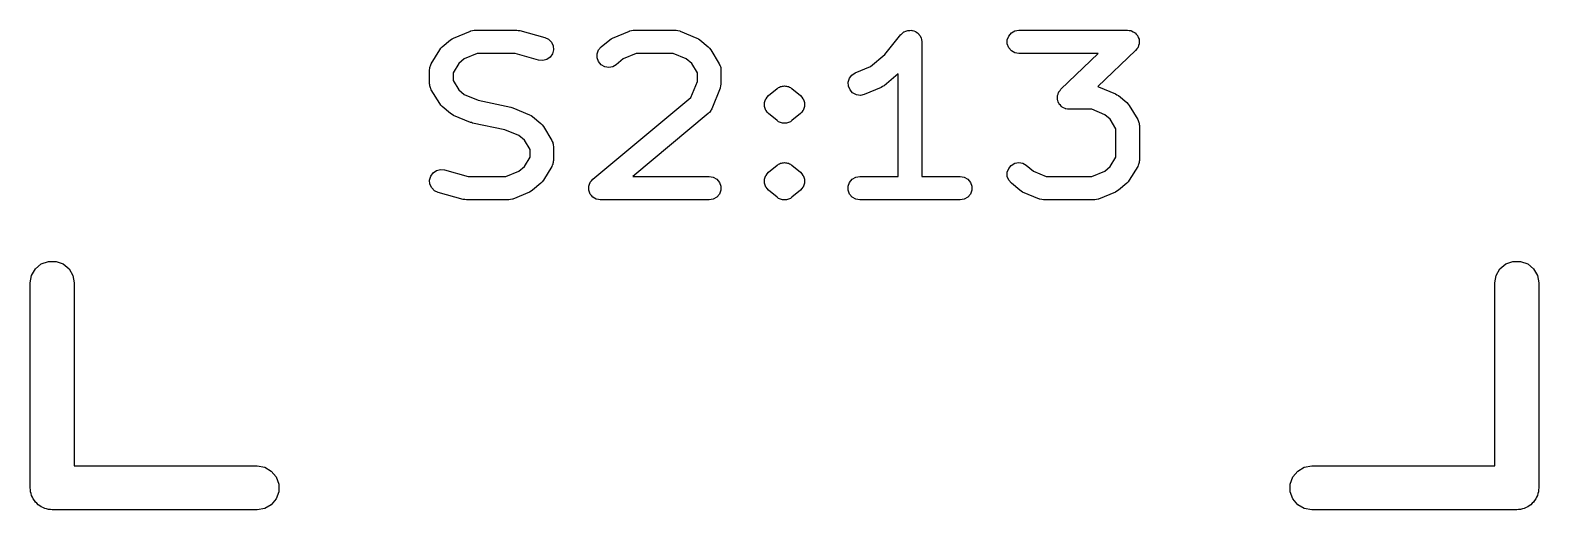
# Model space of a CAD drawing. Extents: x 15 to 276, y -105 to -15.
# Drawn here: x 262.46 to 275.54, y -66.54 to -62.38 of the extents above; entities that cross this region are included whole.
import ezdxf

# ---------------------------------------------------------------- set-up
doc = ezdxf.new("R2010")
doc.units = 0
doc.header["$MEASUREMENT"] = 0
doc.layers.add('BLACK', color=7, linetype='CONTINUOUS')

msp = doc.modelspace()

# ---------------------------------------------------------------- linework, layer by layer
at = {"layer": 'Black'}
for p, q in [((266.131, -62.4462), (266.276, -62.3857)), ((266.276, -62.3857), (266.278, -62.3852)), ((266.278, -62.3852), (266.28, -62.3841)), ((266.28, -62.3841), (266.295, -62.3814)), ((266.295, -62.3814), (266.31, -62.378)), ((266.31, -62.378), (266.313, -62.3783)), ((266.313, -62.3783), (266.315, -62.3779)), ((266.315, -62.3779), (266.678, -62.3779)), ((266.678, -62.3779), (266.691, -62.3803)), ((266.691, -62.3803), (266.705, -62.3816)), ((266.705, -62.3816), (266.923, -62.4421)), ((267.509, -62.4462), (267.655, -62.3857)), ((267.655, -62.3857), (267.657, -62.3852)), ((267.657, -62.3852), (267.659, -62.3841)), ((267.659, -62.3841), (267.674, -62.3814)), ((267.674, -62.3814), (267.689, -62.378)), ((267.689, -62.378), (267.691, -62.3783)), ((267.691, -62.3783), (267.694, -62.3779)), ((267.694, -62.3779), (268.057, -62.3779)), ((268.057, -62.3779), (268.059, -62.3783)), ((268.059, -62.3783), (268.061, -62.378)), ((268.061, -62.378), (268.076, -62.3814)), ((268.076, -62.3814), (268.091, -62.3841)), ((268.091, -62.3841), (268.093, -62.3852)), ((268.093, -62.3852), (268.096, -62.3857)), ((268.096, -62.3857), (268.241, -62.4462)), ((270.023, -62.4036), (270.036, -62.3927)), ((270.036, -62.3927), (270.037, -62.3923)), ((270.037, -62.3923), (270.038, -62.3915)), ((270.038, -62.3915), (270.053, -62.3859)), ((270.053, -62.3859), (270.069, -62.3799)), ((270.069, -62.3799), (270.07, -62.3799)), ((270.07, -62.3799), (270.071, -62.3795)), ((270.071, -62.3795), (270.087, -62.3795)), ((270.087, -62.3795), (270.104, -62.3791)), ((270.104, -62.3791), (270.105, -62.3795)), ((270.105, -62.3795), (270.106, -62.3795)), ((270.106, -62.3795), (270.122, -62.3851)), ((270.122, -62.3851), (270.137, -62.3904)), ((270.137, -62.3904), (270.138, -62.3911)), ((270.138, -62.3911), (270.139, -62.3915)), ((270.139, -62.3915), (270.152, -62.4021)), ((270.967, -62.4017), (270.997, -62.3841)), ((270.997, -62.3841), (271.032, -62.3779)), ((271.032, -62.3779), (271.975, -62.3779)), ((271.975, -62.3779), (271.99, -62.3804)), ((271.99, -62.3804), (272.004, -62.3821)), ((272.004, -62.3821), (272.007, -62.3835)), ((272.007, -62.3835), (272.01, -62.3841)), ((272.01, -62.3841), (272.023, -62.3913)), ((272.023, -62.3913), (272.036, -62.3977)), ((272.036, -62.3977), (272.038, -62.4001)), ((272.038, -62.4001), (272.041, -62.4017)), ((266.021, -62.5354), (266.032, -62.5224)), ((266.032, -62.5224), (266.105, -62.4619)), ((266.105, -62.4619), (266.118, -62.4544)), ((266.118, -62.4544), (266.131, -62.4462)), ((266.923, -62.4421), (266.954, -62.4573)), ((266.954, -62.4573), (266.979, -62.4825)), ((266.979, -62.4825), (266.994, -62.5146)), ((266.994, -62.5146), (266.997, -62.5498)), ((267.388, -62.5494), (267.411, -62.5224)), ((267.411, -62.5224), (267.484, -62.4619)), ((267.484, -62.4619), (267.497, -62.4544)), ((267.497, -62.4544), (267.509, -62.4462)), ((268.241, -62.4462), (268.254, -62.4544)), ((268.254, -62.4544), (268.267, -62.4619)), ((268.267, -62.4619), (268.339, -62.5224)), ((268.339, -62.5224), (268.35, -62.5354)), ((269.871, -62.5895), (270.009, -62.4161)), ((270.009, -62.4161), (270.01, -62.4153)), ((270.01, -62.4153), (270.011, -62.4142)), ((270.011, -62.4142), (270.023, -62.4036)), ((270.152, -62.4021), (270.165, -62.4124)), ((270.165, -62.4124), (270.165, -62.4134)), ((270.165, -62.4134), (270.166, -62.4142)), ((270.166, -62.4142), (270.175, -62.4285)), ((270.175, -62.4285), (270.183, -62.4426)), ((270.183, -62.4426), (270.183, -62.4437)), ((270.183, -62.4437), (270.184, -62.4448)), ((270.184, -62.4448), (270.187, -62.461)), ((270.187, -62.461), (270.19, -62.4771)), ((270.19, -62.4771), (270.19, -62.4783)), ((270.19, -62.4783), (270.19, -62.4795)), ((270.19, -62.4795), (270.19, -63.6479)), ((270.932, -62.4619), (270.944, -62.4287)), ((270.932, -62.4972), (270.932, -62.4619)), ((270.944, -62.5303), (270.932, -62.4972)), ((270.944, -62.4287), (270.967, -62.4017)), ((270.967, -62.5574), (270.944, -62.5303)), ((272.041, -62.4017), (272.05, -62.4128)), ((272.05, -62.4128), (272.06, -62.4233)), ((272.063, -62.5303), (272.054, -62.5414)), ((272.06, -62.4233), (272.061, -62.4263)), ((272.061, -62.4263), (272.063, -62.4287)), ((272.063, -62.4287), (272.068, -62.4423)), ((272.065, -62.5273), (272.063, -62.5303)), ((272.066, -62.5247), (272.065, -62.5273)), ((272.071, -62.5108), (272.066, -62.5247)), ((272.068, -62.4423), (272.074, -62.4556)), ((272.075, -62.4972), (272.071, -62.5108)), ((272.074, -62.4556), (272.074, -62.4588)), ((272.074, -62.4588), (272.075, -62.4619)), ((272.075, -62.4619), (272.075, -62.4764)), ((272.075, -62.4764), (272.076, -62.4908)), ((272.076, -62.4908), (272.075, -62.4939)), ((272.075, -62.4939), (272.075, -62.4972)), ((265.937, -62.6692), (266.01, -62.5482)), ((266.01, -62.5482), (266.021, -62.5354)), ((266.223, -62.6279), (266.175, -62.6675)), ((266.335, -62.5811), (266.223, -62.6279)), ((266.664, -62.5811), (266.335, -62.5811)), ((266.868, -62.6379), (266.664, -62.5811)), ((266.903, -62.6413), (266.868, -62.6379)), ((266.938, -62.6325), (266.903, -62.6413)), ((266.967, -62.6125), (266.938, -62.6325)), ((266.987, -62.5838), (266.967, -62.6125)), ((266.997, -62.5498), (266.987, -62.5838)), ((267.376, -62.5825), (267.388, -62.5494)), ((267.376, -62.6178), (267.376, -62.5825)), ((267.388, -62.651), (267.376, -62.6178)), ((267.41, -62.6781), (267.388, -62.651)), ((267.602, -62.6279), (267.541, -62.6785)), ((267.714, -62.5811), (267.602, -62.6279)), ((268.036, -62.5811), (267.714, -62.5811)), ((268.148, -62.6279), (268.036, -62.5811)), ((268.196, -62.6675), (268.148, -62.6279)), ((268.35, -62.5354), (268.361, -62.5482)), ((268.361, -62.5482), (268.434, -62.6692)), ((269.745, -62.694), (269.871, -62.5895)), ((270.997, -62.575), (270.967, -62.5574)), ((271.032, -62.5811), (270.997, -62.575)), ((271.721, -62.5811), (271.032, -62.5811)), ((271.397, -62.8898), (271.721, -62.5811)), ((272.045, -62.5531), (271.716, -62.8671)), ((272.054, -62.5414), (272.045, -62.5531)), ((265.923, -62.7214), (265.925, -62.7118)), ((265.923, -62.8424), (265.923, -62.7214)), ((265.925, -62.7021), (265.928, -62.6946)), ((265.925, -62.7118), (265.925, -62.7021)), ((265.928, -62.6946), (265.929, -62.6867)), ((265.929, -62.6867), (265.934, -62.6782)), ((265.934, -62.6782), (265.937, -62.6692)), ((266.175, -62.6675), (266.126, -62.7496)), ((266.126, -62.7496), (266.126, -62.8142)), ((267.441, -62.6958), (267.41, -62.6781)), ((267.476, -62.7021), (267.441, -62.6958)), ((267.51, -62.6961), (267.476, -62.7021)), ((267.541, -62.6785), (267.51, -62.6961)), ((268.245, -62.7496), (268.196, -62.6675)), ((268.245, -62.8228), (268.245, -62.7496)), ((268.434, -62.6692), (268.437, -62.6782)), ((268.437, -62.6782), (268.442, -62.6867)), ((268.442, -62.6867), (268.444, -62.6946)), ((268.444, -62.6946), (268.447, -62.7021)), ((268.447, -62.7021), (268.447, -62.7118)), ((268.447, -62.7118), (268.448, -62.7214)), ((268.448, -62.7214), (268.448, -62.8424)), ((269.563, -62.7957), (269.584, -62.7676)), ((269.584, -62.7676), (269.614, -62.7486)), ((269.614, -62.7486), (269.745, -62.694)), ((269.987, -62.7569), (269.863, -62.86)), ((269.987, -63.6479), (269.987, -62.7569)), ((265.925, -62.852), (265.923, -62.8424)), ((265.925, -62.8617), (265.925, -62.852)), ((265.928, -62.8692), (265.925, -62.8617)), ((265.929, -62.8771), (265.928, -62.8692)), ((265.934, -62.8856), (265.929, -62.8771)), ((265.937, -62.8947), (265.934, -62.8856)), ((266.01, -63.0156), (265.937, -62.8947)), ((266.126, -62.8142), (266.175, -62.8963)), ((266.175, -62.8963), (266.223, -62.9359)), ((268.189, -62.9622), (268.245, -62.8228)), ((268.441, -62.8801), (268.369, -63.0615)), ((268.442, -62.8785), (268.441, -62.8801)), ((268.445, -62.8613), (268.442, -62.8771)), ((268.442, -62.8771), (268.442, -62.8785)), ((268.448, -62.8456), (268.445, -62.8613)), ((268.448, -62.8424), (268.448, -62.844)), ((268.448, -62.844), (268.448, -62.8456)), ((268.862, -62.9458), (268.935, -62.8853)), ((268.935, -62.8853), (268.943, -62.8809)), ((268.943, -62.8809), (268.949, -62.8753)), ((268.949, -62.8753), (268.957, -62.8724)), ((268.957, -62.8724), (268.965, -62.868)), ((268.965, -62.8679), (268.966, -62.8677)), ((268.965, -62.868), (268.965, -62.8679)), ((268.966, -62.8677), (268.974, -62.8663)), ((268.974, -62.8663), (268.982, -62.8633)), ((268.982, -62.8633), (268.991, -62.8633)), ((268.991, -62.8633), (269, -62.8617)), ((269, -62.8617), (269, -62.8618)), ((269, -62.8618), (269, -62.8617)), ((269, -62.8617), (269.009, -62.8633)), ((269.009, -62.8633), (269.018, -62.8633)), ((269.018, -62.8633), (269.026, -62.8663)), ((269.026, -62.8663), (269.034, -62.8677)), ((269.034, -62.8677), (269.035, -62.8679)), ((269.035, -62.8679), (269.035, -62.868)), ((269.035, -62.868), (269.043, -62.8724)), ((269.043, -62.8724), (269.051, -62.8753)), ((269.051, -62.8753), (269.057, -62.8809)), ((269.057, -62.8809), (269.065, -62.8853)), ((269.065, -62.8853), (269.138, -62.9458)), ((269.552, -62.8293), (269.563, -62.7957)), ((269.554, -62.8646), (269.552, -62.8293)), ((269.568, -62.8971), (269.554, -62.8646)), ((269.591, -62.9231), (269.568, -62.8971)), ((269.623, -62.9393), (269.591, -62.9231)), ((269.837, -62.8757), (269.692, -62.9362)), ((269.85, -62.8675), (269.837, -62.8757)), ((269.863, -62.86), (269.85, -62.8675)), ((271.372, -62.9321), (271.376, -62.9182)), ((271.376, -62.9182), (271.378, -62.9156)), ((271.378, -62.9156), (271.379, -62.9125)), ((271.379, -62.9125), (271.389, -62.9014)), ((271.389, -62.9014), (271.397, -62.8898)), ((271.716, -62.8671), (271.72, -62.8679)), ((271.72, -62.8679), (271.722, -62.869)), ((271.722, -62.869), (271.724, -62.8695)), ((271.724, -62.8695), (271.869, -62.93)), ((266.021, -63.0284), (266.01, -63.0156)), ((266.032, -63.0414), (266.021, -63.0284)), ((266.105, -63.1019), (266.032, -63.0414)), ((266.223, -62.9359), (266.345, -62.9868)), ((266.345, -62.9868), (266.626, -63.0453)), ((266.626, -63.0453), (266.635, -63.0489)), ((266.635, -63.0489), (266.644, -63.051)), ((266.644, -63.051), (266.789, -63.1115)), ((267.338, -63.6715), (268.189, -62.9622)), ((268.827, -63.0058), (268.833, -62.9896)), ((268.827, -63.0062), (268.827, -63.0058)), ((268.827, -63.0065), (268.827, -63.0062)), ((268.827, -63.0238), (268.827, -63.0065)), ((268.827, -63.0411), (268.827, -63.0238)), ((268.827, -63.0414), (268.827, -63.0411)), ((268.827, -63.0418), (268.827, -63.0414)), ((268.833, -63.0581), (268.827, -63.0418)), ((268.833, -62.9896), (268.839, -62.9733)), ((268.839, -62.973), (268.84, -62.9727)), ((268.839, -62.9733), (268.839, -62.973)), ((268.84, -62.9727), (268.851, -62.9594)), ((268.851, -62.9594), (268.862, -62.9462)), ((268.862, -62.946), (268.862, -62.9458)), ((268.862, -62.9462), (268.862, -62.946)), ((269.138, -62.9458), (269.138, -62.946)), ((269.138, -62.946), (269.138, -62.9462)), ((269.138, -62.9462), (269.149, -62.9594)), ((269.149, -62.9594), (269.16, -62.9727)), ((269.16, -62.9727), (269.161, -62.973)), ((269.161, -62.973), (269.161, -62.9733)), ((269.161, -62.9733), (269.167, -62.9895)), ((269.167, -62.9895), (269.173, -63.0058)), ((269.173, -63.0418), (269.167, -63.058)), ((269.173, -63.0058), (269.173, -63.0062)), ((269.173, -63.0062), (269.173, -63.0065)), ((269.173, -63.0065), (269.173, -63.0238)), ((269.173, -63.0238), (269.173, -63.0411)), ((269.173, -63.0411), (269.173, -63.0414)), ((269.173, -63.0414), (269.173, -63.0418)), ((269.658, -62.9439), (269.623, -62.9393)), ((269.692, -62.9362), (269.658, -62.9439)), ((271.366, -62.952), (271.367, -62.9489)), ((271.367, -62.9665), (271.366, -62.952)), ((271.367, -62.9457), (271.372, -62.9321)), ((271.367, -62.9489), (271.367, -62.9457)), ((271.367, -62.981), (271.367, -62.9665)), ((271.368, -62.984), (271.367, -62.981)), ((271.369, -62.9872), (271.368, -62.984)), ((271.374, -63.0005), (271.369, -62.9872)), ((271.379, -63.0141), (271.374, -63.0005)), ((271.382, -63.0166), (271.379, -63.0141)), ((271.383, -63.0196), (271.382, -63.0166)), ((271.393, -63.0301), (271.383, -63.0196)), ((271.402, -63.0412), (271.393, -63.0301)), ((271.405, -63.0428), (271.402, -63.0412)), ((271.407, -63.0451), (271.405, -63.0428)), ((271.42, -63.0516), (271.407, -63.0451)), ((271.433, -63.0588), (271.42, -63.0516)), ((271.869, -62.93), (271.882, -62.9382)), ((271.882, -62.9382), (271.895, -62.9458)), ((271.895, -62.9458), (271.968, -63.0062)), ((271.968, -63.0062), (271.979, -63.0192)), ((271.979, -63.0192), (271.99, -63.032)), ((271.99, -63.032), (272.063, -63.153)), ((266.118, -63.1094), (266.105, -63.1019)), ((266.131, -63.1176), (266.118, -63.1094)), ((266.276, -63.1781), (266.131, -63.1176)), ((266.285, -63.1802), (266.276, -63.1781)), ((266.294, -63.1837), (266.285, -63.1802)), ((266.575, -63.2423), (266.294, -63.1837)), ((266.789, -63.1115), (266.802, -63.1196)), ((266.802, -63.1196), (266.815, -63.1272)), ((266.815, -63.1272), (266.888, -63.1877)), ((268.339, -63.1019), (267.684, -63.6479)), ((268.344, -63.0962), (268.339, -63.1019)), ((268.35, -63.0915), (268.344, -63.0962)), ((268.355, -63.0828), (268.35, -63.0915)), ((268.362, -63.0749), (268.355, -63.0828)), ((268.365, -63.0679), (268.362, -63.0749)), ((268.369, -63.0615), (268.365, -63.0679)), ((268.839, -63.0743), (268.833, -63.0581)), ((268.839, -63.0746), (268.839, -63.0743)), ((268.84, -63.0749), (268.839, -63.0746)), ((268.851, -63.0882), (268.84, -63.0749)), ((268.862, -63.1014), (268.851, -63.0882)), ((268.862, -63.1016), (268.862, -63.1014)), ((268.862, -63.1019), (268.862, -63.1016)), ((268.935, -63.1623), (268.862, -63.1019)), ((268.943, -63.1667), (268.935, -63.1623)), ((268.949, -63.1723), (268.943, -63.1667)), ((268.957, -63.1753), (268.949, -63.1723)), ((268.965, -63.1796), (268.957, -63.1753)), ((268.965, -63.1797), (268.965, -63.1796)), ((268.966, -63.1799), (268.965, -63.1797)), ((268.974, -63.1814), (268.966, -63.1799)), ((268.982, -63.1843), (268.974, -63.1814)), ((268.991, -63.1843), (268.982, -63.1843)), ((269, -63.1859), (268.991, -63.1843)), ((269.009, -63.1843), (269, -63.1859)), ((269, -63.1859), (269, -63.1858)), ((269, -63.1858), (269, -63.1859)), ((269.018, -63.1843), (269.009, -63.1843)), ((269.026, -63.1814), (269.018, -63.1843)), ((269.034, -63.1799), (269.026, -63.1814)), ((269.035, -63.1797), (269.034, -63.1799)), ((269.043, -63.1753), (269.035, -63.1796)), ((269.035, -63.1796), (269.035, -63.1797)), ((269.051, -63.1723), (269.043, -63.1753)), ((269.057, -63.1667), (269.051, -63.1723)), ((269.065, -63.1623), (269.057, -63.1667)), ((269.138, -63.1019), (269.065, -63.1623)), ((269.149, -63.0882), (269.138, -63.1014)), ((269.138, -63.1014), (269.138, -63.1016)), ((269.138, -63.1016), (269.138, -63.1019)), ((269.16, -63.0749), (269.149, -63.0882)), ((269.161, -63.0746), (269.16, -63.0749)), ((269.167, -63.058), (269.161, -63.0743)), ((269.161, -63.0743), (269.161, -63.0746)), ((271.436, -63.0594), (271.433, -63.0588)), ((271.439, -63.0608), (271.436, -63.0594)), ((271.453, -63.0624), (271.439, -63.0608)), ((271.467, -63.0649), (271.453, -63.0624)), ((271.665, -63.0649), (271.467, -63.0649)), ((271.777, -63.1117), (271.665, -63.0649)), ((271.825, -63.1513), (271.777, -63.1117)), ((271.874, -63.2334), (271.825, -63.1513)), ((272.063, -63.153), (272.066, -63.1621)), ((272.066, -63.1621), (272.071, -63.1705)), ((272.071, -63.1705), (272.072, -63.1784)), ((272.072, -63.1784), (272.075, -63.1859)), ((272.075, -63.1859), (272.075, -63.1956)), ((266.697, -63.2931), (266.575, -63.2423)), ((266.745, -63.3327), (266.697, -63.2931)), ((266.888, -63.1877), (266.899, -63.2006)), ((266.899, -63.2006), (266.91, -63.2134)), ((266.91, -63.2134), (266.983, -63.3344)), ((271.874, -63.4795), (271.874, -63.2334)), ((272.075, -63.1956), (272.077, -63.2052)), ((272.077, -63.2052), (272.077, -63.5076)), ((266.794, -63.4148), (266.745, -63.3327)), ((266.794, -63.4795), (266.794, -63.4148)), ((266.983, -63.3344), (266.986, -63.3435)), ((266.986, -63.3435), (266.991, -63.3519)), ((266.991, -63.3519), (266.992, -63.3598)), ((266.992, -63.3598), (266.995, -63.3673)), ((266.995, -63.3673), (266.995, -63.3771)), ((266.995, -63.3771), (266.997, -63.3867)), ((266.997, -63.3867), (266.997, -63.5076)), ((266.697, -63.6012), (266.745, -63.5615)), ((266.745, -63.5615), (266.794, -63.4795)), ((266.983, -63.5599), (266.91, -63.6808)), ((266.986, -63.5508), (266.983, -63.5599)), ((266.991, -63.5424), (266.986, -63.5508)), ((266.992, -63.5344), (266.991, -63.5424)), ((266.995, -63.5269), (266.992, -63.5344)), ((266.997, -63.5076), (266.995, -63.5172)), ((266.995, -63.5172), (266.995, -63.5269)), ((268.862, -63.611), (268.935, -63.5505)), ((268.935, -63.5505), (268.943, -63.5462)), ((268.943, -63.5462), (268.949, -63.5406)), ((268.949, -63.5406), (268.957, -63.5376)), ((268.957, -63.5376), (268.965, -63.5332)), ((268.965, -63.5332), (268.966, -63.533)), ((268.965, -63.5332), (268.965, -63.5332)), ((268.966, -63.533), (268.974, -63.5315)), ((268.974, -63.5315), (268.982, -63.5285)), ((268.982, -63.5285), (268.991, -63.5285)), ((268.991, -63.5285), (269, -63.527)), ((269, -63.527), (269, -63.527)), ((269, -63.527), (269, -63.527)), ((269, -63.527), (269.009, -63.5285)), ((269.009, -63.5285), (269.018, -63.5285)), ((269.018, -63.5285), (269.026, -63.5315)), ((269.026, -63.5315), (269.034, -63.533)), ((269.034, -63.533), (269.035, -63.5332)), ((269.035, -63.5332), (269.035, -63.5332)), ((269.035, -63.5332), (269.043, -63.5376)), ((269.043, -63.5376), (269.051, -63.5406)), ((269.051, -63.5406), (269.057, -63.5462)), ((269.057, -63.5462), (269.065, -63.5505)), ((269.065, -63.5505), (269.138, -63.611)), ((270.932, -63.6113), (270.944, -63.5781)), ((270.944, -63.5781), (270.966, -63.551)), ((270.966, -63.551), (270.997, -63.5332)), ((270.997, -63.5332), (271.032, -63.527)), ((271.032, -63.527), (271.066, -63.533)), ((271.066, -63.533), (271.097, -63.5505)), ((271.097, -63.5505), (271.158, -63.6012)), ((271.777, -63.6012), (271.825, -63.5615)), ((271.825, -63.5615), (271.874, -63.4795)), ((272.063, -63.5599), (271.99, -63.6808)), ((272.066, -63.5508), (272.063, -63.5599)), ((272.071, -63.5424), (272.066, -63.5508)), ((272.072, -63.5344), (272.071, -63.5424)), ((272.075, -63.5269), (272.072, -63.5344)), ((272.077, -63.5076), (272.075, -63.5172)), ((272.075, -63.5172), (272.075, -63.5269)), ((265.923, -63.6793), (265.933, -63.6453)), ((265.926, -63.7144), (265.923, -63.6793)), ((265.933, -63.6453), (265.953, -63.6166)), ((265.953, -63.6166), (265.982, -63.5966)), ((265.982, -63.5966), (266.017, -63.5878)), ((266.017, -63.5878), (266.052, -63.5912)), ((266.052, -63.5912), (266.256, -63.6479)), ((266.256, -63.6479), (266.585, -63.6479)), ((266.585, -63.6479), (266.697, -63.6012)), ((266.888, -63.7066), (266.815, -63.7671)), ((266.899, -63.6937), (266.888, -63.7066)), ((266.91, -63.6808), (266.899, -63.6937)), ((267.309, -63.7151), (267.315, -63.6987)), ((267.315, -63.6987), (267.316, -63.6986)), ((267.316, -63.6984), (267.327, -63.685)), ((267.316, -63.6986), (267.316, -63.6984)), ((267.327, -63.685), (267.338, -63.6717)), ((267.338, -63.6716), (267.338, -63.6715)), ((267.338, -63.6717), (267.338, -63.6716)), ((267.684, -63.6479), (268.347, -63.6479)), ((268.347, -63.6479), (268.382, -63.6541)), ((268.382, -63.6541), (268.412, -63.6717)), ((268.412, -63.6717), (268.435, -63.6987)), ((268.435, -63.6987), (268.447, -63.7319)), ((268.827, -63.6711), (268.833, -63.6548)), ((268.827, -63.6714), (268.827, -63.6711)), ((268.827, -63.6717), (268.827, -63.6714)), ((268.827, -63.6891), (268.827, -63.6717)), ((268.827, -63.7064), (268.827, -63.6891)), ((268.827, -63.7067), (268.827, -63.7064)), ((268.827, -63.707), (268.827, -63.7067)), ((268.833, -63.7234), (268.827, -63.707)), ((268.833, -63.6548), (268.839, -63.6385)), ((268.839, -63.6383), (268.84, -63.6379)), ((268.839, -63.6385), (268.839, -63.6383)), ((268.84, -63.6379), (268.851, -63.6247)), ((268.851, -63.6247), (268.862, -63.6114)), ((268.862, -63.6113), (268.862, -63.611)), ((268.862, -63.6114), (268.862, -63.6113)), ((269.138, -63.611), (269.138, -63.6113)), ((269.138, -63.6113), (269.138, -63.6114)), ((269.138, -63.6114), (269.149, -63.6247)), ((269.149, -63.6247), (269.16, -63.6379)), ((269.16, -63.6379), (269.161, -63.6383)), ((269.161, -63.6383), (269.161, -63.6385)), ((269.161, -63.6385), (269.167, -63.6548)), ((269.167, -63.6548), (269.173, -63.6711)), ((269.173, -63.707), (269.167, -63.7233)), ((269.173, -63.6711), (269.173, -63.6714)), ((269.173, -63.6714), (269.173, -63.6717)), ((269.173, -63.6717), (269.173, -63.689)), ((269.173, -63.689), (269.173, -63.7064)), ((269.173, -63.7064), (269.173, -63.7067)), ((269.173, -63.7067), (269.173, -63.707)), ((269.553, -63.7319), (269.565, -63.6987)), ((269.565, -63.6987), (269.588, -63.6717)), ((269.588, -63.6717), (269.618, -63.6541)), ((269.618, -63.6541), (269.653, -63.6479)), ((269.653, -63.6479), (269.987, -63.6479)), ((270.19, -63.6479), (270.524, -63.6479)), ((270.524, -63.6479), (270.559, -63.6541)), ((270.559, -63.6541), (270.589, -63.6717)), ((270.589, -63.6717), (270.612, -63.6987)), ((270.612, -63.6987), (270.624, -63.7319)), ((270.932, -63.6466), (270.932, -63.6113)), ((270.944, -63.6797), (270.932, -63.6466)), ((270.967, -63.7066), (270.944, -63.6797)), ((271.04, -63.7671), (270.967, -63.7066)), ((271.158, -63.6012), (271.27, -63.6479)), ((271.27, -63.6479), (271.665, -63.6479)), ((271.665, -63.6479), (271.777, -63.6012)), ((271.968, -63.7066), (271.895, -63.7671)), ((271.979, -63.6937), (271.968, -63.7066)), ((271.99, -63.6808), (271.979, -63.6937)), ((265.941, -63.7466), (265.926, -63.7144)), ((265.966, -63.7717), (265.941, -63.7466)), ((265.997, -63.7869), (265.966, -63.7717)), ((266.215, -63.8474), (265.997, -63.7869)), ((266.789, -63.7828), (266.644, -63.8433)), ((266.802, -63.7746), (266.789, -63.7828)), ((266.815, -63.7671), (266.802, -63.7746)), ((267.303, -63.7315), (267.309, -63.7151)), ((267.303, -63.7317), (267.303, -63.7315)), ((267.303, -63.7319), (267.303, -63.7317)), ((267.303, -63.7492), (267.303, -63.7319)), ((267.303, -63.7668), (267.303, -63.7492)), ((267.303, -63.767), (267.303, -63.7668)), ((267.303, -63.7672), (267.303, -63.767)), ((267.309, -63.7835), (267.303, -63.7672)), ((267.315, -63.8), (267.309, -63.7835)), ((267.315, -63.8002), (267.315, -63.8)), ((267.315, -63.8003), (267.315, -63.8002)), ((267.327, -63.8138), (267.315, -63.8003)), ((267.338, -63.8271), (267.327, -63.8138)), ((267.338, -63.8272), (267.338, -63.8271)), ((267.338, -63.8274), (267.338, -63.8272)), ((267.353, -63.8361), (267.338, -63.8274)), ((267.368, -63.8449), (267.353, -63.8361)), ((268.412, -63.8274), (268.382, -63.845)), ((268.435, -63.8003), (268.412, -63.8274)), ((268.447, -63.7672), (268.435, -63.8003)), ((268.447, -63.7319), (268.447, -63.7672)), ((268.839, -63.7395), (268.833, -63.7234)), ((268.839, -63.7398), (268.839, -63.7395)), ((268.84, -63.7401), (268.839, -63.7398)), ((268.851, -63.7534), (268.84, -63.7401)), ((268.862, -63.7667), (268.851, -63.7534)), ((268.862, -63.7668), (268.862, -63.7667)), ((268.862, -63.7671), (268.862, -63.7668)), ((268.935, -63.8276), (268.862, -63.7671)), ((268.943, -63.8319), (268.935, -63.8276)), ((268.949, -63.8375), (268.943, -63.8319)), ((268.957, -63.8405), (268.949, -63.8375)), ((269.051, -63.8375), (269.043, -63.8405)), ((269.057, -63.8319), (269.051, -63.8375)), ((269.065, -63.8276), (269.057, -63.8319)), ((269.138, -63.7671), (269.065, -63.8276)), ((269.149, -63.7534), (269.138, -63.7667)), ((269.138, -63.7667), (269.138, -63.7668)), ((269.138, -63.7668), (269.138, -63.7671)), ((269.16, -63.7401), (269.149, -63.7534)), ((269.161, -63.7398), (269.16, -63.7401)), ((269.167, -63.7233), (269.161, -63.7395)), ((269.161, -63.7395), (269.161, -63.7398)), ((269.553, -63.7672), (269.553, -63.7319)), ((269.565, -63.8003), (269.553, -63.7672)), ((269.588, -63.8274), (269.565, -63.8003)), ((269.618, -63.845), (269.588, -63.8274)), ((270.589, -63.8274), (270.559, -63.845)), ((270.612, -63.8003), (270.589, -63.8274)), ((270.624, -63.7672), (270.612, -63.8003)), ((270.624, -63.7319), (270.624, -63.7672)), ((271.053, -63.7746), (271.04, -63.7671)), ((271.065, -63.7828), (271.053, -63.7746)), ((271.211, -63.8433), (271.065, -63.7828)), ((271.869, -63.7828), (271.724, -63.8433)), ((271.882, -63.7746), (271.869, -63.7828)), ((271.895, -63.7671), (271.882, -63.7746)), ((266.229, -63.8487), (266.215, -63.8474)), ((266.242, -63.8511), (266.229, -63.8487)), ((266.605, -63.8511), (266.242, -63.8511)), ((266.607, -63.8507), (266.605, -63.8511)), ((266.61, -63.851), (266.607, -63.8507)), ((266.625, -63.8477), (266.61, -63.851)), ((266.64, -63.845), (266.625, -63.8477)), ((266.642, -63.8438), (266.64, -63.845)), ((266.644, -63.8433), (266.642, -63.8438)), ((267.369, -63.8449), (267.368, -63.8449)), ((267.369, -63.845), (267.369, -63.8449)), ((267.386, -63.8481), (267.369, -63.845)), ((267.403, -63.8511), (267.386, -63.8481)), ((268.347, -63.8511), (267.403, -63.8511)), ((267.403, -63.8511), (267.403, -63.8511)), ((267.403, -63.8511), (267.403, -63.8511)), ((268.382, -63.845), (268.347, -63.8511)), ((268.965, -63.8449), (268.957, -63.8405)), ((268.966, -63.8451), (268.965, -63.8449)), ((268.965, -63.8449), (268.965, -63.8449)), ((268.974, -63.8466), (268.966, -63.8451)), ((268.982, -63.8496), (268.974, -63.8466)), ((268.991, -63.8496), (268.982, -63.8496)), ((269, -63.8511), (268.991, -63.8496)), ((269.009, -63.8496), (269, -63.8511)), ((269, -63.8511), (269, -63.8511)), ((269, -63.8511), (269, -63.8511)), ((269.018, -63.8496), (269.009, -63.8496)), ((269.026, -63.8466), (269.018, -63.8496)), ((269.034, -63.8451), (269.026, -63.8466)), ((269.035, -63.8449), (269.034, -63.8451)), ((269.043, -63.8405), (269.035, -63.8449)), ((269.035, -63.8449), (269.035, -63.8449)), ((269.653, -63.8511), (269.618, -63.845)), ((270.524, -63.8511), (269.653, -63.8511)), ((270.559, -63.845), (270.524, -63.8511)), ((271.213, -63.8438), (271.211, -63.8433)), ((271.215, -63.845), (271.213, -63.8438)), ((271.23, -63.8477), (271.215, -63.845)), ((271.245, -63.851), (271.23, -63.8477)), ((271.247, -63.8507), (271.245, -63.851)), ((271.25, -63.8511), (271.247, -63.8507)), ((271.685, -63.8511), (271.25, -63.8511)), ((271.687, -63.8507), (271.685, -63.8511)), ((271.69, -63.851), (271.687, -63.8507)), ((271.705, -63.8477), (271.69, -63.851)), ((271.72, -63.845), (271.705, -63.8477)), ((271.722, -63.8438), (271.72, -63.845)), ((271.724, -63.8433), (271.722, -63.8438)), ((262.471, -64.5068), (262.504, -64.4495)), ((262.504, -64.4495), (262.555, -64.407)), ((262.555, -64.407), (262.617, -64.3844)), ((262.617, -64.3844), (262.683, -64.3844)), ((262.683, -64.3844), (262.745, -64.407)), ((262.745, -64.407), (262.796, -64.4495)), ((262.796, -64.4495), (262.829, -64.5068)), ((275.171, -64.5068), (275.204, -64.4495)), ((275.204, -64.4495), (275.255, -64.407)), ((275.255, -64.407), (275.317, -64.3844)), ((275.317, -64.3844), (275.383, -64.3844)), ((275.383, -64.3844), (275.445, -64.407)), ((275.445, -64.407), (275.496, -64.4495)), ((275.496, -64.4495), (275.529, -64.5068)), ((262.459, -64.572), (262.471, -64.5068)), ((262.459, -66.35), (262.459, -64.572)), ((262.829, -64.5068), (262.84, -64.572)), ((262.84, -64.572), (262.84, -66.1595)), ((275.159, -64.572), (275.171, -64.5068)), ((275.159, -66.1595), (275.159, -64.572)), ((275.529, -64.5068), (275.541, -64.572)), ((275.541, -64.572), (275.541, -66.35)), ((262.84, -66.1595), (264.428, -66.1595)), ((264.428, -66.1595), (264.493, -66.171)), ((264.493, -66.171), (264.55, -66.2041)), ((273.45, -66.2041), (273.507, -66.171)), ((273.507, -66.171), (273.572, -66.1595)), ((273.572, -66.1595), (275.159, -66.1595)), ((264.55, -66.2041), (264.593, -66.2548)), ((264.593, -66.2548), (264.616, -66.3169)), ((264.616, -66.3169), (264.616, -66.3831)), ((273.384, -66.3169), (273.407, -66.2548)), ((273.384, -66.3831), (273.384, -66.3169)), ((273.407, -66.2548), (273.45, -66.2041)), ((262.462, -66.3664), (262.459, -66.35)), ((262.462, -66.3831), (262.462, -66.3664)), ((262.468, -66.3987), (262.462, -66.3831)), ((262.471, -66.4152), (262.468, -66.3987)), ((262.479, -66.4296), (262.471, -66.4152)), ((262.485, -66.4453), (262.479, -66.4296)), ((262.496, -66.458), (262.485, -66.4453)), ((264.593, -66.4453), (264.55, -66.4959)), ((264.616, -66.3831), (264.593, -66.4453)), ((273.407, -66.4453), (273.384, -66.3831)), ((273.45, -66.4959), (273.407, -66.4453)), ((275.515, -66.4453), (275.504, -66.458)), ((275.521, -66.4296), (275.515, -66.4453)), ((275.529, -66.4152), (275.521, -66.4296)), ((275.532, -66.3987), (275.529, -66.4152)), ((275.538, -66.3831), (275.532, -66.3987)), ((275.541, -66.35), (275.538, -66.3664)), ((275.538, -66.3664), (275.538, -66.3831)), ((262.504, -66.4725), (262.496, -66.458)), ((262.517, -66.4832), (262.504, -66.4725)), ((262.528, -66.4959), (262.517, -66.4832)), ((262.542, -66.5043), (262.528, -66.4959)), ((262.555, -66.515), (262.542, -66.5043)), ((262.57, -66.5207), (262.555, -66.515)), ((262.585, -66.529), (262.57, -66.5207)), ((262.601, -66.5319), (262.585, -66.529)), ((262.617, -66.5376), (262.601, -66.5319)), ((262.634, -66.5376), (262.617, -66.5376)), ((262.65, -66.5405), (262.634, -66.5376)), ((264.428, -66.5405), (262.65, -66.5405)), ((264.493, -66.529), (264.428, -66.5405)), ((264.55, -66.4959), (264.493, -66.529)), ((273.507, -66.529), (273.45, -66.4959)), ((273.572, -66.5405), (273.507, -66.529)), ((275.35, -66.5405), (273.572, -66.5405)), ((275.366, -66.5376), (275.35, -66.5405)), ((275.383, -66.5376), (275.366, -66.5376)), ((275.399, -66.5319), (275.383, -66.5376)), ((275.415, -66.529), (275.399, -66.5319)), ((275.43, -66.5207), (275.415, -66.529)), ((275.445, -66.515), (275.43, -66.5207)), ((275.458, -66.5043), (275.445, -66.515)), ((275.472, -66.4959), (275.458, -66.5043)), ((275.483, -66.4832), (275.472, -66.4959)), ((275.496, -66.4725), (275.483, -66.4832)), ((275.504, -66.458), (275.496, -66.4725))]:
    msp.add_line(p, q, dxfattribs=at)

doc.saveas('drawing.dxf')
